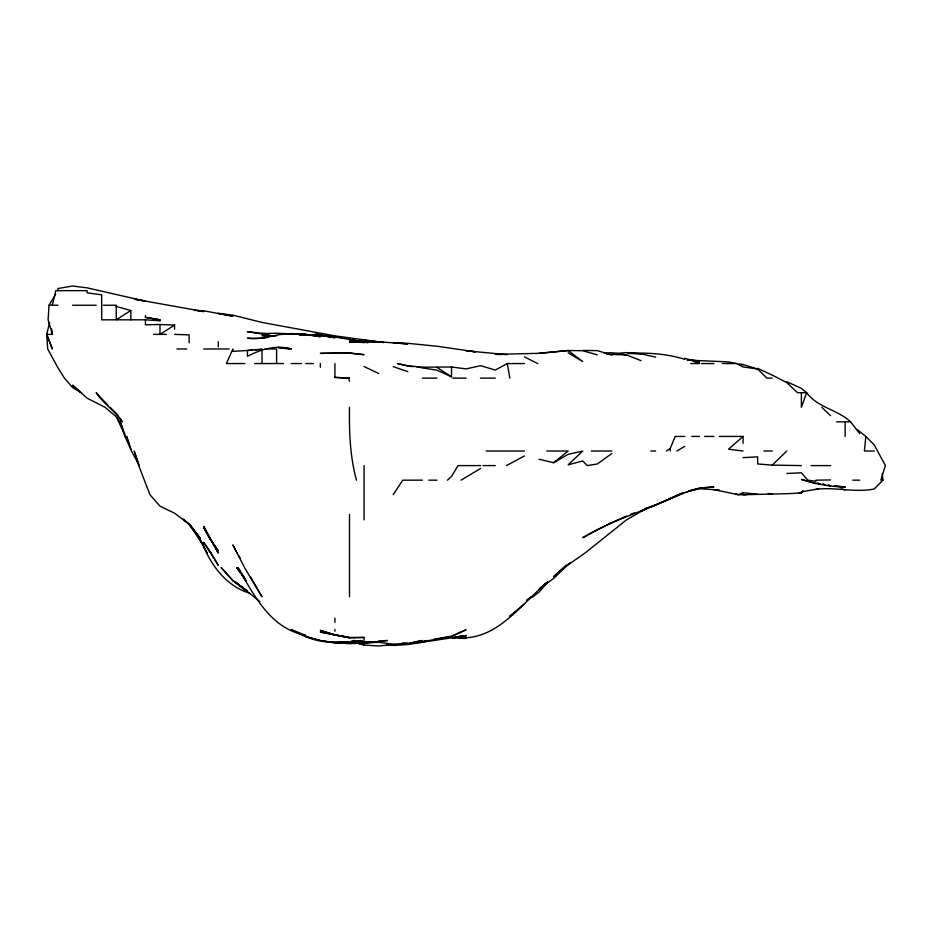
<?xml version="1.0" encoding="UTF-8"?>
<svg xmlns="http://www.w3.org/2000/svg" width="932" height="932" viewBox="0 0 932 932"><rect width="100%" height="100%" fill="white"/><g stroke="black" fill="none" stroke-linecap="round" stroke-linejoin="round"><path stroke-width="1.4" d="M55.71 294.302L49.023 305.242L48.103 319.816L52.413 334.39L46.6 334.39L52.378 348.976L46.763 334.39L49.606 322.472M857.277 429.64L865.84 436.432L864.407 451.018L874.286 451.018M52.285 305.242L55.769 290.656L87.095 290.656L87.095 292.834L101.67 294.827L101.67 319.816L115.16 319.816M670.201 451.018L670.201 448.502L675.187 436.432L684.775 436.432M393.222 494.659L402.752 480.166L422.382 480.166M802.976 490.675L801.392 493.005L786.818 493.692L743.084 494.741L743.084 492.748L757.658 494.24M544.428 584.294L547.69 582.209L538.999 592.123L532.929 596.795L529.283 598.449M882.22 473.538L882.965 480.166L874.286 488.962C854.889 492.935 835.422 486.807 815.978 489.323L801.392 491.816L801.392 493.005L798.747 492.632M570.081 562.742L553.573 578.469L540.176 588.127L547.562 582.209C521.372 603.633 498.271 639.026 460.816 637.872M743.084 457.624L757.658 456.855L757.658 463.938L772.244 465.115L786.818 451.018M543.915 584.947L538.999 589.502L547.69 582.209M447.465 480.166L451.531 476.427L458.02 465.592L480.691 465.592M566.225 565.048L553.573 576.745L564.046 567.635L585.005 553.06L626.467 519.893L644.781 509.326L641.041 511.237L677.424 495.358M516.118 611.369L509.839 616.192L524.425 603.913M743.084 443.306L743.084 436.432L728.509 449.224L743.084 451.018M538.999 459.208L553.573 462.726L568.159 451.018L546.839 451.018M526.592 600.22L530.949 596.795M611.881 453.488L597.307 463.996L587.253 465.592L582.733 460.944L568.159 464.835L582.733 451.018L568.159 454.35L553.573 462.726M666.403 451.018L670.201 448.502M103.289 305.242L116.255 305.242L116.255 319.816L130.829 310.473L130.829 319.816M480.691 468.388L461.014 480.166M174.564 329.182L174.564 325.093L159.989 334.39L159.989 324.487L145.404 324.79L145.404 319.816L116.255 319.816M676.842 451.018L684.775 446.346M524.425 455.946L506.495 465.592M524.425 363.55L507.276 363.55L495.265 370.074L480.691 365.682L466.117 368.886L451.531 366.987L422.382 367.185L407.797 365.787L397.37 363.55L406.492 365.775M677.284 495.323C646.226 510.503 612.522 519.811 582.733 537.694L608.841 523.9L626.467 516.083M678.461 494.741L683.517 492.515M656.943 504.363C675.42 497.234 693.501 486.562 713.924 487.121L699.349 488.053L688.748 490.896M262.032 349.034L247.446 350.49L247.446 356.28C260.948 349.43 276.058 344.525 291.18 348.976L277.934 347.508L291.18 348.754L283.235 348.347M743.084 492.748L738.319 494.741L713.924 489.591M630.44 514.476L634.412 512.868M678.636 494.741L683.54 492.783M655.615 504.923L644.816 508.837L655.615 505.214M686.103 491.968L699.349 488.706L719.224 490.022M423.512 641.367L426.926 640.517L422.382 642.206L409.125 642.998M830.552 479.945L815.978 480.166M815.978 489.323L818.622 488.834M413.097 642.148L422.382 640.517L407.797 644.024L401.179 643.534M268.649 337.256L262.032 338.339L247.446 338.2C262.428 340.564 276.291 333.178 291.18 333.761L281.196 334.39L291.18 333.551L320.34 335.415L334.914 336.965L366.719 342.44M350.793 641.577L356.164 640.703M350.793 641.542L356.024 640.727M423.687 641.461L451.531 636.509L466.117 629.752L451.531 636.172L434.3 639.154M501.894 354.614L495.265 354.335L538.999 353.333L568.159 350.525L582.733 350.712L597.307 354.871M538.999 353.333L568.159 350.525L582.733 361.593L568.159 352.844M393.222 644.536L378.648 645.969L364.074 645.072L356.117 642.591M613.209 353.706L626.467 352.587L641.041 353.81L655.615 357.154M364.074 642.078L369.375 641.647M458.16 636.498L466.117 635.939L452.859 637.814L466.117 635.566L407.797 644.536L393.222 645.445L386.594 644.408M252.747 350.141L232.872 351.376L232.872 348.976L226.394 363.55L244.906 363.55M255.403 349.966L262.032 349.523M350.816 642.847L354.789 642.614L364.074 644.699L357.445 642.8M378.648 640.995L387.269 640.517L378.648 641.635L364.074 641.857L353.484 640.517L362.746 641.216M348.172 641.694C333.866 642.882 319 642.696 305.754 636.428L320.34 640.517L305.754 636.789L291.18 629.589L305.754 635.449C270.327 628.366 254.436 595.909 237.94 567.635L246.281 580.997L236.623 567.635L243.846 576.442M786.818 473.479L801.392 472.792L807.776 480.166L815.978 481.262M305.754 334.623L304.985 334.39L320.34 336.685L305.754 334.506L299.137 334.623L320.34 335.415L334.914 337.722L320.34 335.334L299.405 334.32M362.746 641.356L334.914 642.358L329.613 641.694M299.137 334.588L305.754 334.413L299.731 334.39M364.074 637.441L349.488 637.849L320.34 632.047L349.488 637.476L364.074 637.441L364.074 640.517M603.936 352.925L611.881 352.762L626.467 354.917L641.041 360.649M350.816 642.905L364.074 642.742M606.581 354.335L626.467 354.917M49.023 305.242L57.935 305.242M72.521 305.242L96.217 305.242M153.675 334.39L166.362 334.39M176.94 348.976L186.773 348.976M203.712 348.976L229.062 348.976M265.096 348.976L276.606 348.976L276.606 363.55M254.587 363.55L283.456 363.55M291.18 363.55L301.549 363.55M305.754 363.55L313.373 363.55M690.728 363.55L699.349 363.55M701.575 363.55L713.924 363.55M722.265 363.55L736.618 363.55L743.084 366.952L757.658 369.049L766.919 378.124L772.244 378.124M334.914 377.402L349.488 378.124L334.914 377.402L334.914 363.55M422.382 378.124L436.957 378.124M452.719 378.124L466.117 378.124M480.446 378.124L495.265 378.124M836.656 421.858L850.601 421.858L859.7 433.66M691.742 436.432L699.349 436.432M704.685 436.432L713.924 436.432M719.306 436.432L743.084 436.432M486.155 451.018L524.425 451.018M591.238 451.018L611.881 451.018M650.827 451.018L655.615 451.018M763.925 451.018L772.244 451.018M483.079 465.592L495.265 465.592M801.392 465.592L772.244 465.115M811.061 465.592L830.552 465.592M428.767 480.166L436.957 480.166M852.768 480.166L859.7 480.166M882.965 480.166L880.845 480.166L885.4 465.592L874.286 444.995L865.84 436.432M746.206 494.741L738.319 494.741L735.861 493.715M299.137 334.402L305.754 334.413M276.606 335.881L262.032 335.637L273.95 335.974M582.733 350.397L597.307 350.642L611.881 355.069M402.496 643.162L407.797 643.278L393.222 644.117L378.648 642.334L349.488 643.674L334.914 642.742L349.488 642.754L334.914 643.068L321.657 640.75L326.957 641.356M641.041 353.81L627.795 353.461C646.913 352.401 666.403 353.612 684.775 359.333M174.564 334.39L189.138 334.868L189.138 342.836M159.989 324.487L174.564 325.093M194.439 310.379L203.712 310.775L232.872 316.228L218.298 313.338L232.872 315.167L262.032 322.425L334.914 335.87L383.949 342.51L364.074 340.366L378.648 342.021L356.117 341.042L364.074 342.219L349.488 341.986L378.648 341.753L407.797 343.966L393.222 342.627L407.797 343.314L436.957 346.226L475.39 351.807L466.117 350.782L507.194 354.673M452.859 637.931L466.117 638.49M687.42 360.078L728.509 361.907L736.618 363.55M845.126 486.97L834.524 486.05L845.126 486.97C830.191 486.83 815.558 483.918 801.392 479.386L815.978 483.65M145.404 319.816L159.989 320.771L159.989 319.827L145.404 317.334L145.404 315.505M743.084 364.575L739.111 364.319L743.084 364.575L757.658 369.049L757.658 368.361L772.244 375.118L786.818 382.633L797.524 392.698L806.658 392.698C817.574 407.657 837.6 409.637 850.601 421.858M691.404 360.369L699.349 360.905L687.42 360.043M302.574 334.39L276.606 333.225L262.032 333.586L269.231 334.087L247.446 331.71L262.032 334.017M768.259 493.482L772.244 493.809M198.411 311.043L203.712 311.556L134.802 299.184M361.418 342.452L349.488 341.147L364.074 342.207L361.418 341.916M407.797 366.09L413.097 366.672M417.082 367.103L422.382 367.686M364.074 342.102L368.047 342.545L349.488 339.516L366.719 342.557M356.117 341.333L358.773 341.648M350.816 340.215L353.473 340.588M422.382 367.884L436.957 370.155L451.531 376.831L451.531 366.987M315.039 332.852L317.684 333.283M334.914 336.499L337.559 336.941M340.215 337.396L342.86 337.838M145.404 317.334L159.85 319.816L159.989 320.771M324.662 334.623L327.225 335.089M329.788 335.567L332.351 336.033M817.294 483.254L819.95 483.743L817.294 483.254M825.251 484.71L822.595 484.221L825.251 484.733M134.802 299.219L145.404 301.187L87.095 287.837L72.521 286.031L57.935 288.512L57.935 290.656M325.186 334.658L327.971 335.182M694.049 361.604L699.349 362.618L684.775 358.261M322.647 334.169L320.34 333.714L322.367 334.18M841.153 488.95L845.126 489.824M116.255 306.5L130.829 310.473M393.222 366.649L407.797 371.623M786.818 381.77L801.392 388.341L806.658 392.698L801.392 407.284L801.392 392.698M364.074 366.532L378.648 373.487M249.916 593.23C227.443 586.682 212.764 567.471 203.712 546.909L207.195 553.06L195.615 532.405M524.425 356.921L537.729 363.55M81.224 392.698L72.521 387.467L64.401 378.124L57.935 367.744L47.683 348.976L46.763 334.39M247.446 591.587L232.872 580.589L221.187 567.635L232.872 580.589L239.466 584.993M436.957 367.336L451.531 376.831M234.911 582.209L247.446 590.981L232.872 580.613M259.935 601.653L235.621 582.209L244.219 589.024M80.129 391.766L72.521 385.161L87.095 398.15L105.036 407.284L116.255 416.79L125.587 436.432L120.251 421.858L124.935 436.432L130.829 449.317L126.612 436.432L131.424 451.018L139.299 465.592L134.173 451.018L138.717 465.592L149.982 494.741L159.989 506.181L174.564 513.217L188.87 523.9L183.767 519.473M183.033 519.124L188.322 523.9L200.462 538.475L189.138 523.9L200.194 538.475L190.105 525.019M107.937 405.303L96.159 392.698C103.475 403.707 114.997 410.907 122.313 421.858L116.255 413.342L110.023 407.284M821.814 407.284L830.552 415.719M121.708 425.225L117.467 417.979M189.138 524.099L203.712 545.942L200.368 539.721M238.557 555.484L240.072 557.918M237.031 553.06L232.872 544.929L244.58 567.635L261.939 596.795L250.766 577.316M348.556 378.124L349.488 381.246M356.455 480.166C349.989 456.529 349.127 431.691 349.488 407.284M507.276 363.55L509.839 378.124M51.621 329.089L52.413 334.39M845.126 421.858L845.126 436.432M364.074 465.592L364.074 519.858M349.488 514.452L349.488 596.795M334.914 618.079L334.914 622.483M334.914 629.473L334.914 631.22M320.34 363.55L320.34 367.313M262.032 350.246L262.032 363.55M218.298 341.66L218.298 346.751M677.424 495.323L670.201 498.818L677.424 495.323M378.648 641.833L364.074 642.684L381.293 641.868L378.648 641.833M334.914 353.112L320.34 353.379L349.488 353.146L364.074 354.673L349.488 352.96L334.914 353.112M209.735 538.475L203.712 527.442L218.298 553.06L203.712 526.347L209.7 538.475L218.298 550.765L209.723 538.475M349.488 637.628L334.914 635.03L320.34 630.358L334.914 634.855L349.488 637.628M364.074 342.603L361.418 342.126L364.074 342.603M830.552 485.688L827.896 485.199L830.552 485.712M211.11 553.06L203.712 542.366L218.298 565.305L211.11 553.06"/></g></svg>
